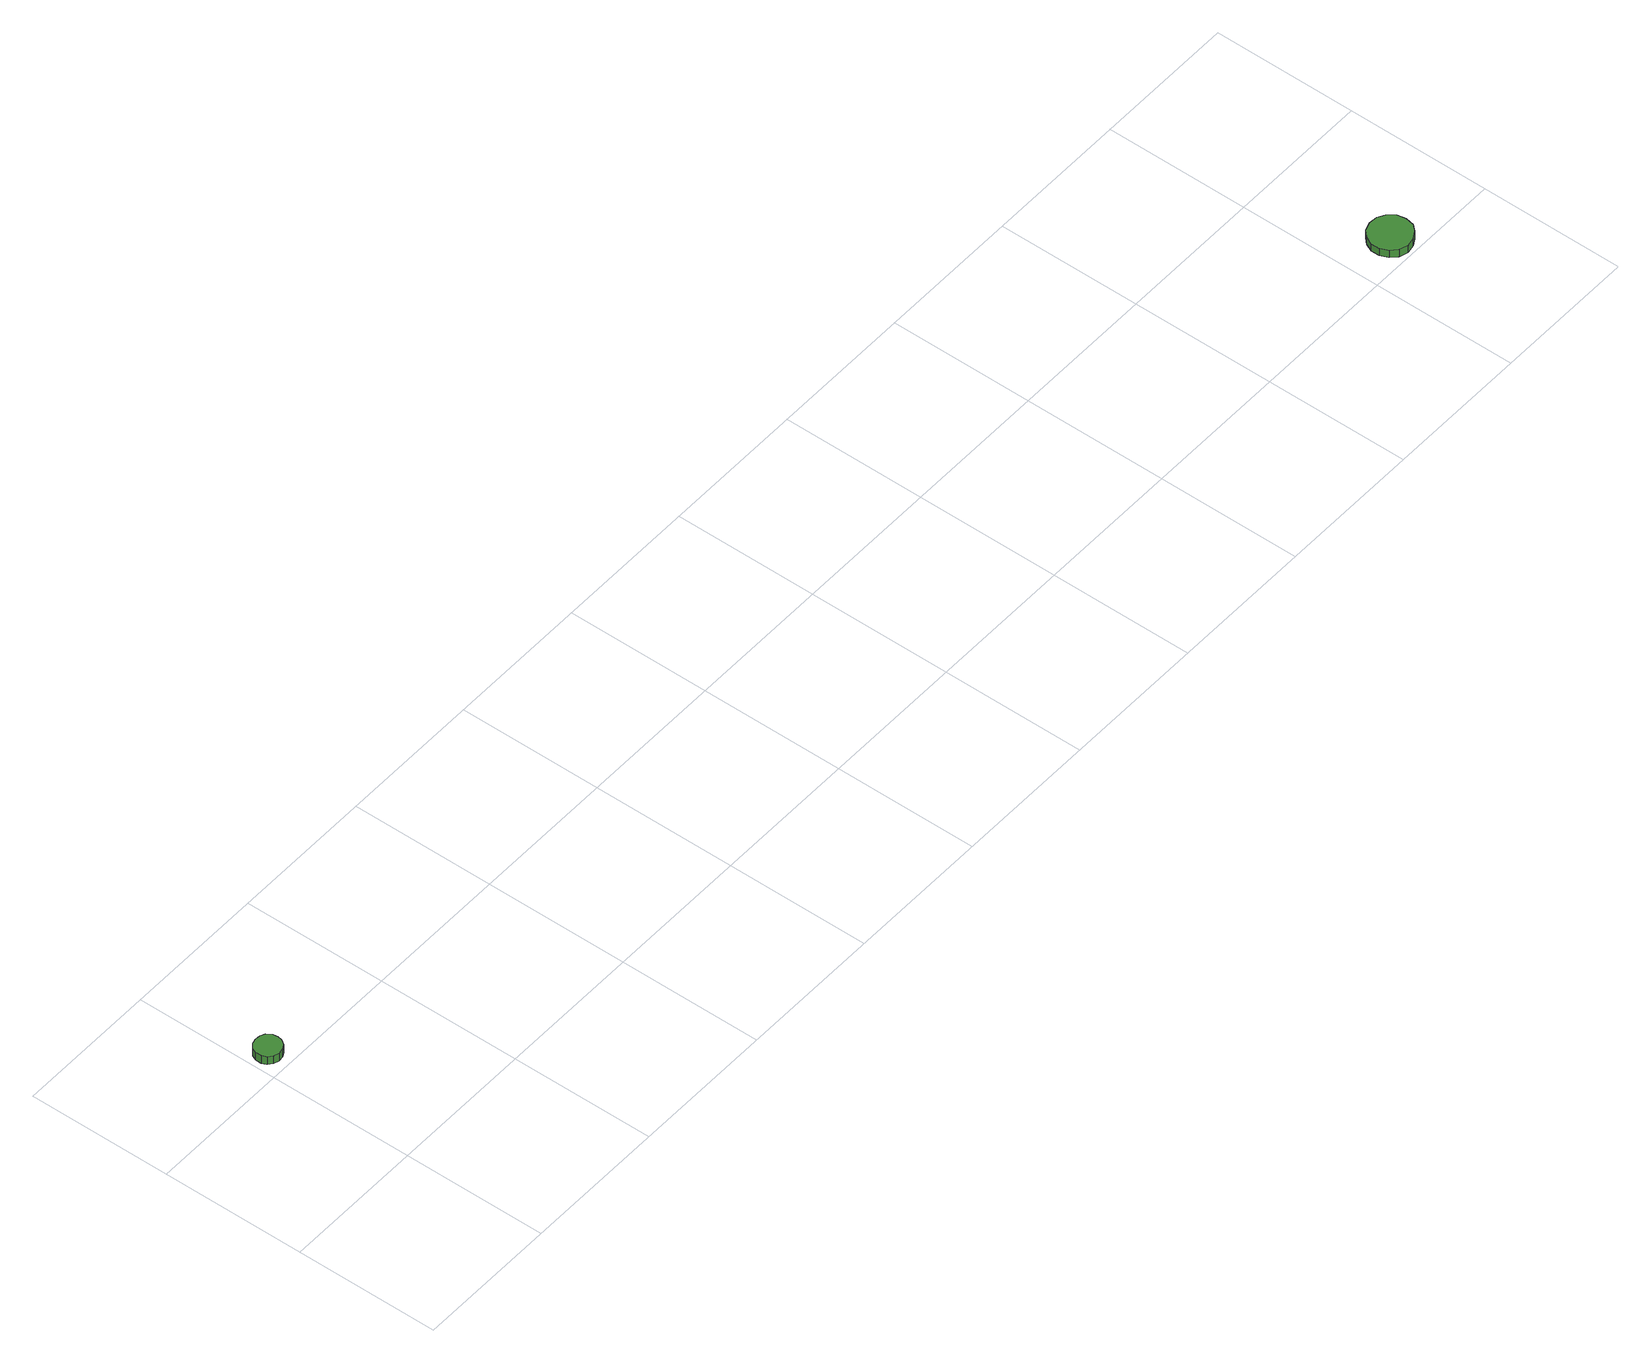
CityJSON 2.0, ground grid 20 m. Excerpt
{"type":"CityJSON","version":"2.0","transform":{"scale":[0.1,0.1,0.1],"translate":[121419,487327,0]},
"CityObjects":{
"tree1":{"type":"SolitaryVegetationObject","attributes":{"function":"something"},"geometry":[{"type":"MultiSurface","lod":"1","boundaries":[[[0,1,2,3,4,5,6,7,8,9,10,11,12,13,14]],[[15,16,17,18,19,20,21,22,23,24,25,26,27,28,29]],[[0,29,28,1]],[[1,28,27,2]],[[2,27,26,3]],[[3,26,25,4]],[[4,25,24,5]],[[5,24,23,6]],[[6,23,22,7]],[[7,22,21,8]],[[8,21,20,9]],[[9,20,19,10]],[[10,19,18,11]],[[11,18,17,12]],[[12,17,16,13]],[[13,16,15,14]],[[14,15,29,0]]]}]},
"tree2":{"type":"SolitaryVegetationObject","attributes":{"function":"something"},"geometry":[{"type":"MultiSurface","lod":"1","boundaries":[[[30,31,32,33,34,35,36,37,38,39,40,41,42,43,44]],[[45,46,47,48,49,50,51,52,53,54,55,56,57,58,59]],[[30,59,58,31]],[[31,58,57,32]],[[32,57,56,33]],[[33,56,55,34]],[[34,55,54,35]],[[35,54,53,36]],[[36,53,52,37]],[[37,52,51,38]],[[38,51,50,39]],[[39,50,49,40]],[[40,49,48,41]],[[41,48,47,42]],[[42,47,46,43]],[[43,46,45,44]],[[44,45,59,30]]]}]}
},
"vertices":[
[42,228,19],[41,235,19],[36,242,19],[30,245,19],[22,246,19],[15,244,19],[9,239,19],[6,232,19],[6,224,19],[9,217,19],[15,212,19],[22,210,19],[30,211,19],[36,214,19],[41,221,19],[41,221,6],[36,214,6],[30,211,6],[22,210,6],[15,212,6],[9,217,6],[6,224,6],[6,232,6],[9,239,6],[15,244,6],[22,246,6],[30,245,6],[36,242,6],[41,235,6],[42,228,6],
[1896,34,14],[1894,46,14],[1886,56,14],[1876,62,14],[1864,63,14],[1852,59,14],[1844,51,14],[1839,40,14],[1839,28,14],[1844,17,14],[1852,9,14],[1864,5,14],[1876,7,14],[1886,13,14],[1894,22,14],[1894,22,2],[1886,13,2],[1876,7,2],[1864,5,2],[1852,9,2],[1844,17,2],[1839,28,2],[1839,40,2],[1844,51,2],[1852,59,2],[1864,63,2],[1876,62,2],[1886,56,2],[1894,46,2],[1896,34,2]
]}
